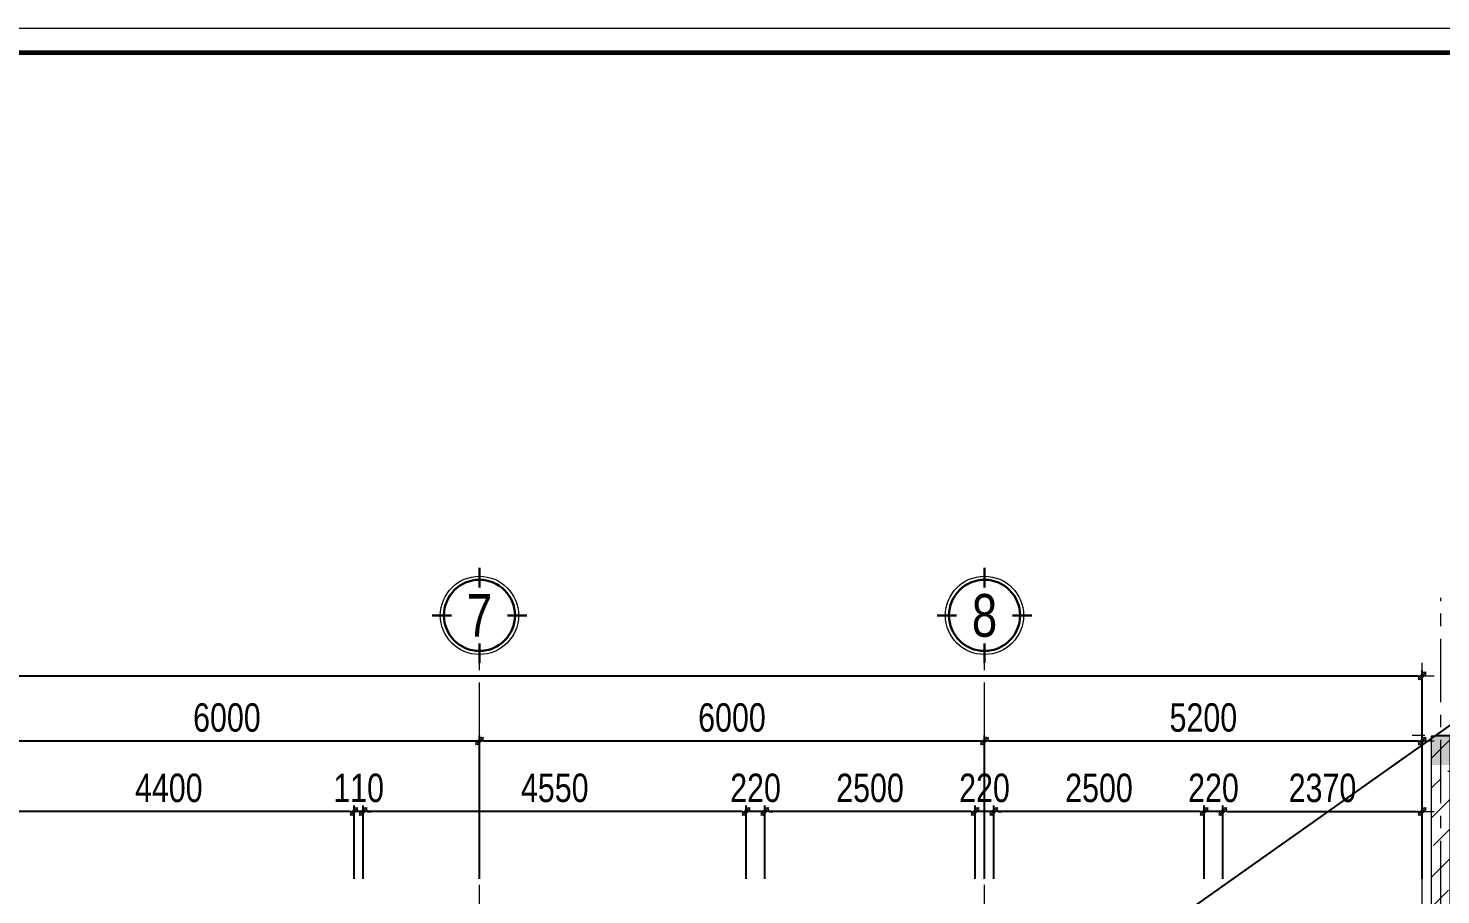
# Model space of a CAD drawing. Header units: millimetres. Extents: x 1109421 to 1726579, y -247837 to 144927.
# Drawn here: x 1668544 to 1685324, y -159114 to -148822 of the extents above; entities that cross this region are included whole.
import ezdxf
from ezdxf.enums import TextEntityAlignment as Align

# ---------------------------------------------------------------- set-up
doc = ezdxf.new("R2010")
doc.units = ezdxf.units.MM
doc.header["$LTSCALE"] = 600
doc.header["$MEASUREMENT"] = 0
doc.linetypes.add('CENTER', pattern=[2, 1.25, -0.25, 0.25, -0.25])
doc.layers.get('0').update_dxf_attribs({"lineweight": 0})
doc.layers.get('Defpoints').update_dxf_attribs({"lineweight": 0})
for name, color, linetype, lineweight in [('cat1', 30, 'Continuous', 50), ('dim', 144, 'Continuous', 13), ('hatch1', 136, 'Continuous', 9), ('Khungten_LCDI', 7, 'Continuous', 25), ('LC ISO', 153, 'Continuous', 13), ('LC Khac', 4, 'Continuous', 9), ('LC Text1', 3, 'Continuous', 20), ('thay1', 63, 'Continuous', 18), ('truc', 76, 'CENTER', 9)]:
    doc.layers.add(name, color=color, linetype=linetype, lineweight=lineweight)
doc.layers.add('KCS_Plotter', color=11, linetype='Continuous', plot=False)
doc.styles.add('EG 1', font='VHAVANB.TTF')
doc.styles.add('HOATBIF', font='hoatbif.shx', dxfattribs={"width": 0.8})
doc.styles.add('Khungten', font='VHAVAN.TTF', dxfattribs={"width": 0.9, "height": 5000})
doc.styles.add('Tahoma', font='tahoma.ttf')
doc.styles.add('Title', font='VHBLACK.TTF')
doc.dimstyles.new('1-135', dxfattribs={"dimscale": 135, "dimtxt": 2.5, "dimasz": 0.35, "dimexe": 0.5, "dimexo": 0, "dimgap": 0.8, "dimtad": 1, "dimdec": 0, "dimzin": 0, "dimdsep": 46, "dimtxsty": 'HOATBIF', "dimblk1": 'DOT', "dimblk2": 'DOT', "dimsah": 1, "dimcen": -1, "dimdle": 1, "dimclrd": 256, "dimclre": 256, "dimclrt": 4, "dimadec": 3, "dimazin": 2, "dimtfac": 0.333333, "dimtdec": 0, "dimtix": 1, "dimtmove": 2, "dimatfit": 3, "dimldrblk": 'DOT', "dimfxl": 1, "dimtvp": 0.833333, "dimtolj": 1, "dimtzin": 0, "dimarcsym": 0})

# ---------------------------------------------------------------- blocks, each defined once
blk = doc.blocks.new('A$Cb3b0a436')
at = {"layer": 'Defpoints', "color": 0, "lineweight": 0}
blk.add_lwpolyline([(6.98, 0), (6.98, 297), (426.98, 297), (426.98, 0)], close=True, dxfattribs=at)
at = {"layer": 'Khungten_LCDI', "color": 5, "lineweight": 60}
blk.add_lwpolyline([(18.98, 2), (18.98, 295), (424.98, 295), (424.98, 2)], close=True, dxfattribs=at)
at = {"color": 7, "style": 'Khungten', "width": 0.8}
for tag, p in [('REVISION', (413.97, 41.04)), ('NGAYHT', (414.44, 32.41))]:
    blk.add_attdef(tag, text='', height=2, dxfattribs=at).set_placement(p, align=Align.CENTER)
at = {"layer": 'LC Text1', "style": 'Title', "width": 1.485915}
for tag, p, p2 in [('TENBANVE1', (388.11, 59.64), (422.38, 59.64)), ('TENBANVE2', (388.11, 52.88), (422.38, 52.88))]:
    blk.add_attdef(tag, text='', height=2.5, dxfattribs=at).set_placement(p, p2, align=Align.FIT)
at = {"layer": 'LC Text1', "style": 'Title', "width": 0.7}
blk.add_attdef('SOBANVE', text='', height=2.5, dxfattribs=at).set_placement((414.6, 9.54), align=Align.CENTER)
blk = doc.blocks.new('t 2')
at = {"layer": 'LC Khac'}
for points in [[(-3380, -1984), (-3600, -1984), (-3600, -1634), (-3380, -1634)], [(110, -1984), (-110, -1984), (-110, -1634), (110, -1634)], [(-3600, -7448), (-3600, -7228), (-3250, -7228), (-3250, -7448)], [(-3380, -9544), (-3600, -9544), (-3600, -9324), (-3380, -9324)], [(110, -9544), (-110, -9544), (-110, -9324), (110, -9324)], [(-3380, -13058), (-3600, -13058), (-3600, -12838), (-3380, -12838)], [(-3380, -15934), (-3600, -15934), (-3600, -15714), (-3380, -15714)], [(110, -15934), (-110, -15934), (-110, -15714), (110, -15714)]]:
    blk.add_hatch(color=256, dxfattribs=at).paths.add_polyline_path(points)
at = {"layer": 'LC Khac', "ltscale": 5}
for p, q in [((-2630, -11344), (-2630, -14964)), ((-3380, -11829), (-1930, -11829)), ((-1880, -11829), (-1880, -14214)), ((-1880, -11829), (-1880, -11829)), ((-1610, -11829), (-1880, -11829)), ((-1610, -13369), (-1610, -11829)), ((-1560, -11829), (-110, -11829)), ((-110, -12094), (-110, -11829)), ((-3380, -12094), (-1930, -12094)), ((-1880, -12094), (-1880, -12094)), ((-1560, -12094), (-110, -12094)), ((-110, -15714), (-110, -12094)), ((-110, -12094), (110, -12094)), ((110, -15714), (110, -12094)), ((-3380, -12359), (-1930, -12359)), ((-1880, -12359), (-1880, -12359)), ((-1560, -12359), (-110, -12359)), ((-3380, -12624), (-1930, -12624)), ((-1560, -12624), (-110, -12624)), ((-3380, -12889), (-1930, -12889)), ((-1560, -12889), (-110, -12889)), ((-3380, -13154), (-1930, -13154)), ((-1610, -13369), (-110, -13104)), ((-1610, -13419), (-110, -13154)), ((-1560, -13154), (-398, -13154)), ((-3380, -13419), (-1930, -13419)), ((-1610, -14214), (-1610, -13419)), ((-1560, -13419), (-110, -13419)), ((-860, -14964), (-860, -13419)), ((-3380, -13684), (-1930, -13684)), ((-1560, -13684), (-110, -13684)), ((-3380, -13949), (-1930, -13949)), ((-1560, -13949), (-110, -13949)), ((-3380, -14214), (-1930, -14214)), ((-1880, -14214), (-1610, -14214)), ((-1560, -14214), (-110, -14214)), ((-1560, -14214), (-110, -14214)), ((-2630, -14964), (-860, -14964))]:
    blk.add_line(p, q, dxfattribs=at)
for points in [[(-3381, -7444), (-3601, -7444), (-3601, -1637), (-3381, -1637)], [(-3380, -1854), (-2360, -1854), (-2360, -1634), (-3380, -1634)], [(-2360, -1854), (-1160, -1854), (-1160, -1634), (-2360, -1634)], [(-1160, -1854), (-110, -1854), (-110, -1634), (-1160, -1634)], [(110, -1854), (1100, -1854), (1100, -1634), (110, -1634)], [(1100, -1854), (2019, -1854), (2019, -1634), (1100, -1634)], [(-3601, -7444), (-3380, -7444), (-3380, -9544), (-3601, -9544)], [(-3600, -12838), (-3380, -12838), (-3380, -9544), (-3600, -9544)], [(-3600, -13058), (-3600, -14214), (-3380, -14214), (-3380, -13058)], [(-3380, -15934), (-110, -15934), (-110, -15714), (-3380, -15714)], [(110, -15934), (1145, -15934), (1145, -15714), (110, -15714)]]:
    blk.add_lwpolyline(points, close=True, dxfattribs=at)
for points in [[(2019, -10438), (-3380, -10438), (-3380, -10658), (2019, -10658)], [(-860, -13287), (-860, -14964), (-2630, -14964), (-2630, -11344), (-860, -11344), (-860, -13236)], [(-1560, -13411), (-1560, -14264), (-1930, -14264), (-1930, -11779), (-1560, -11779), (-1560, -13360)], [(-3380, -13154), (-2630, -13419), (-1880, -13154)], [(-1610, -13552), (-860, -13287), (-110, -13552)]]:
    blk.add_lwpolyline(points, dxfattribs=at)
at = {"layer": 'thay1', "ltscale": 5}
blk.add_lwpolyline([(2019, 15), (2019, -7089), (2447, -7089), (1812, -7342), (2019, -7342), (2019, -16886)], dxfattribs=at)
at = {"layer": 'truc'}
for p, q in [((-3490, -16837), (-3490, 0)), ((0, -16837), (0, 0)), ((1825, -7337), (-3881, -7338)), ((2019, -9437), (-3881, -9438)), ((2023, -12938), (-3881, -12938)), ((2019, -15934), (-3600, -15934))]:
    blk.add_line(p, q, dxfattribs=at)
blk.add_lwpolyline([(2019, -1634), (-3881, -1634)], dxfattribs=at)
blk = doc.blocks.new('DOT')
at = {"layer": 'dim'}
for p, q in [((-3, 0), (3, 0)), ((-1, -1), (1, 1))]:
    blk.add_line(p, q, dxfattribs=at)
blk.add_lwpolyline([(0.5, 1), (-1, -0.5), (-0.5, -1), (1, 0.5)], close=True, dxfattribs=at)
blk = doc.blocks.new('*D1834')
at = {"layer": 'Defpoints', "color": 0, "transparency": 16777216}
for p in [(1673904, -157288), (1667904, -158926), (1673904, -158926)]:
    blk.add_point(p, dxfattribs=at)
at = {"layer": 'dim', "lineweight": -2, "transparency": 16777216}
for p, q in [((1667904, -158926), (1667904, -157221)), ((1673904, -158926), (1673904, -157221)), ((1667951, -157288), (1673857, -157288))]:
    blk.add_line(p, q, dxfattribs=at)
at = {"layer": 'dim', "lineweight": -2, "transparency": 16777216, "xscale": 47.25, "yscale": 47.25, "zscale": 47.25, "rotation": 180}
blk.add_blockref('DOT', (1667904, -157288), dxfattribs=at)
at = {"layer": 'dim', "lineweight": -2, "transparency": 16777216, "xscale": 47.25, "yscale": 47.25, "zscale": 47.25}
blk.add_blockref('DOT', (1673904, -157288), dxfattribs=at)
at = {"layer": 'dim', "color": 4, "transparency": 16777216, "insert": (1670904, -157011), "char_height": 337.5, "attachment_point": 5, "style": 'HOATBIF'}
blk.add_mtext('\\A1;6000', dxfattribs=at)
blk = doc.blocks.new('_Dot')
at = {"color": 0, "linetype": 'ByBlock', "lineweight": -2}
blk.add_line((-0.5, 0), (-1, 0), dxfattribs=at)
at = {"color": 0, "linetype": 'ByBlock', "const_width": 0.5}
blk.add_lwpolyline([(-0.25, 0, 1), (0.25, 0, 1)], format="xyb", close=True, dxfattribs=at)
blk = doc.blocks.new('*D1835')
at = {"layer": 'Defpoints', "color": 0, "transparency": 16777216}
for p in [(1679904, -157288), (1673904, -158926), (1679904, -158926)]:
    blk.add_point(p, dxfattribs=at)
at = {"layer": 'dim', "lineweight": -2, "transparency": 16777216}
for p, q in [((1673904, -158926), (1673904, -157221)), ((1679904, -158926), (1679904, -157221)), ((1673951, -157288), (1679857, -157288))]:
    blk.add_line(p, q, dxfattribs=at)
at = {"layer": 'dim', "lineweight": -2, "transparency": 16777216, "xscale": 47.25, "yscale": 47.25, "zscale": 47.25, "rotation": 180}
blk.add_blockref('DOT', (1673904, -157288), dxfattribs=at)
at = {"layer": 'dim', "lineweight": -2, "transparency": 16777216, "xscale": 47.25, "yscale": 47.25, "zscale": 47.25}
blk.add_blockref('DOT', (1679904, -157288), dxfattribs=at)
at = {"layer": 'dim', "color": 4, "transparency": 16777216, "insert": (1676904, -157011), "char_height": 337.5, "attachment_point": 5, "style": 'HOATBIF'}
blk.add_mtext('\\A1;6000', dxfattribs=at)
blk = doc.blocks.new('KyHieu TrucDinhVi')
at = {"color": 7, "lineweight": 30}
for p, q in [((0, 2.36), (0, 4)), ((-2.36, 0), (-4, 0)), ((2.36, 0), (4, 0)), ((0, -2.36), (0, -4))]:
    blk.add_line(p, q, dxfattribs=at)
blk.add_circle((0, 0), 3.3)
blk.add_circle((0, 0), 3, dxfattribs=at)
at = {"ltscale": 20, "style": 'Tahoma'}
blk.add_attdef('AA', text='', height=3, dxfattribs=at).set_placement((0, 0), align=Align.MIDDLE_CENTER)
blk = doc.blocks.new('*D1837')
at = {"layer": 'Defpoints', "color": 0, "transparency": 16777216}
for p in [(1682514, -158124), (1682514, -158926), (1682734, -158926)]:
    blk.add_point(p, dxfattribs=at)
at = {"layer": 'dim', "lineweight": -2, "transparency": 16777216}
for p, q in [((1682514, -158926), (1682514, -158056)), ((1682734, -158926), (1682734, -158056)), ((1682467, -158124), (1682420, -158124)), ((1682734, -158124), (1682514, -158124)), ((1682781, -158124), (1682829, -158124))]:
    blk.add_line(p, q, dxfattribs=at)
at = {"layer": 'dim', "lineweight": -2, "transparency": 16777216, "xscale": 47.25, "yscale": 47.25, "zscale": 47.25}
blk.add_blockref('DOT', (1682514, -158124), dxfattribs=at)
at = {"layer": 'dim', "lineweight": -2, "transparency": 16777216, "xscale": 47.25, "yscale": 47.25, "zscale": 47.25, "rotation": 180}
blk.add_blockref('DOT', (1682734, -158124), dxfattribs=at)
at = {"layer": 'dim', "color": 4, "transparency": 16777216, "insert": (1682624, -157847), "char_height": 337.5, "attachment_point": 5, "style": 'HOATBIF'}
blk.add_mtext('\\A1;220', dxfattribs=at)
blk = doc.blocks.new('*D1838')
at = {"layer": 'Defpoints', "color": 0, "transparency": 16777216}
for p in [(1680014, -158124), (1680014, -158926), (1682514, -158926)]:
    blk.add_point(p, dxfattribs=at)
at = {"layer": 'dim', "lineweight": -2, "transparency": 16777216}
for p, q in [((1680014, -158926), (1680014, -158056)), ((1682514, -158926), (1682514, -158056)), ((1682467, -158124), (1680061, -158124))]:
    blk.add_line(p, q, dxfattribs=at)
at = {"layer": 'dim', "lineweight": -2, "transparency": 16777216, "xscale": 47.25, "yscale": 47.25, "zscale": 47.25, "rotation": 180}
blk.add_blockref('DOT', (1680014, -158124), dxfattribs=at)
at = {"layer": 'dim', "lineweight": -2, "transparency": 16777216, "xscale": 47.25, "yscale": 47.25, "zscale": 47.25}
blk.add_blockref('DOT', (1682514, -158124), dxfattribs=at)
at = {"layer": 'dim', "color": 4, "transparency": 16777216, "insert": (1681264, -157847), "char_height": 337.5, "attachment_point": 5, "style": 'HOATBIF'}
blk.add_mtext('\\A1;2500', dxfattribs=at)
blk = doc.blocks.new('*D1839')
at = {"layer": 'Defpoints', "color": 0, "transparency": 16777216}
for p in [(1679794, -158124), (1679794, -158926), (1680014, -158926)]:
    blk.add_point(p, dxfattribs=at)
at = {"layer": 'dim', "lineweight": -2, "transparency": 16777216}
for p, q in [((1679794, -158926), (1679794, -158056)), ((1680014, -158926), (1680014, -158056)), ((1679747, -158124), (1679700, -158124)), ((1680014, -158124), (1679794, -158124)), ((1680061, -158124), (1680109, -158124))]:
    blk.add_line(p, q, dxfattribs=at)
at = {"layer": 'dim', "lineweight": -2, "transparency": 16777216, "xscale": 47.25, "yscale": 47.25, "zscale": 47.25}
blk.add_blockref('DOT', (1679794, -158124), dxfattribs=at)
at = {"layer": 'dim', "lineweight": -2, "transparency": 16777216, "xscale": 47.25, "yscale": 47.25, "zscale": 47.25, "rotation": 180}
blk.add_blockref('DOT', (1680014, -158124), dxfattribs=at)
at = {"layer": 'dim', "color": 4, "transparency": 16777216, "insert": (1679904, -157847), "char_height": 337.5, "attachment_point": 5, "style": 'HOATBIF'}
blk.add_mtext('\\A1;220', dxfattribs=at)
blk = doc.blocks.new('*D1840')
at = {"layer": 'Defpoints', "color": 0, "transparency": 16777216}
for p in [(1677294, -158124), (1677294, -158926), (1679794, -158926)]:
    blk.add_point(p, dxfattribs=at)
at = {"layer": 'dim', "lineweight": -2, "transparency": 16777216}
for p, q in [((1677294, -158926), (1677294, -158056)), ((1679794, -158926), (1679794, -158056)), ((1679747, -158124), (1677341, -158124))]:
    blk.add_line(p, q, dxfattribs=at)
at = {"layer": 'dim', "lineweight": -2, "transparency": 16777216, "xscale": 47.25, "yscale": 47.25, "zscale": 47.25, "rotation": 180}
blk.add_blockref('DOT', (1677294, -158124), dxfattribs=at)
at = {"layer": 'dim', "lineweight": -2, "transparency": 16777216, "xscale": 47.25, "yscale": 47.25, "zscale": 47.25}
blk.add_blockref('DOT', (1679794, -158124), dxfattribs=at)
at = {"layer": 'dim', "color": 4, "transparency": 16777216, "insert": (1678544, -157847), "char_height": 337.5, "attachment_point": 5, "style": 'HOATBIF'}
blk.add_mtext('\\A1;2500', dxfattribs=at)
blk = doc.blocks.new('*D1841')
at = {"layer": 'Defpoints', "color": 0, "transparency": 16777216}
for p in [(1677074, -158124), (1677074, -158926), (1677294, -158926)]:
    blk.add_point(p, dxfattribs=at)
at = {"layer": 'dim', "lineweight": -2, "transparency": 16777216}
for p, q in [((1677074, -158926), (1677074, -158056)), ((1677294, -158926), (1677294, -158056)), ((1677027, -158124), (1676980, -158124)), ((1677294, -158124), (1677074, -158124)), ((1677341, -158124), (1677389, -158124))]:
    blk.add_line(p, q, dxfattribs=at)
at = {"layer": 'dim', "lineweight": -2, "transparency": 16777216, "xscale": 47.25, "yscale": 47.25, "zscale": 47.25}
blk.add_blockref('DOT', (1677074, -158124), dxfattribs=at)
at = {"layer": 'dim', "lineweight": -2, "transparency": 16777216, "xscale": 47.25, "yscale": 47.25, "zscale": 47.25, "rotation": 180}
blk.add_blockref('DOT', (1677294, -158124), dxfattribs=at)
at = {"layer": 'dim', "color": 4, "transparency": 16777216, "insert": (1677184, -157847), "char_height": 337.5, "attachment_point": 5, "style": 'HOATBIF'}
blk.add_mtext('\\A1;220', dxfattribs=at)
blk = doc.blocks.new('*D1842')
at = {"layer": 'Defpoints', "color": 0, "transparency": 16777216}
for p in [(1672524, -158124), (1672524, -158926), (1677074, -158926)]:
    blk.add_point(p, dxfattribs=at)
at = {"layer": 'dim', "lineweight": -2, "transparency": 16777216}
for p, q in [((1672524, -158926), (1672524, -158056)), ((1677074, -158926), (1677074, -158056)), ((1677027, -158124), (1672571, -158124))]:
    blk.add_line(p, q, dxfattribs=at)
at = {"layer": 'dim', "lineweight": -2, "transparency": 16777216, "xscale": 47.25, "yscale": 47.25, "zscale": 47.25, "rotation": 180}
blk.add_blockref('DOT', (1672524, -158124), dxfattribs=at)
at = {"layer": 'dim', "lineweight": -2, "transparency": 16777216, "xscale": 47.25, "yscale": 47.25, "zscale": 47.25}
blk.add_blockref('DOT', (1677074, -158124), dxfattribs=at)
at = {"layer": 'dim', "color": 4, "transparency": 16777216, "insert": (1674799, -157847), "char_height": 337.5, "attachment_point": 5, "style": 'HOATBIF'}
blk.add_mtext('\\A1;4550', dxfattribs=at)
blk = doc.blocks.new('*D1843')
at = {"layer": 'Defpoints', "color": 0, "transparency": 16777216}
for p in [(1672414, -158124), (1672414, -158926), (1672524, -158926)]:
    blk.add_point(p, dxfattribs=at)
at = {"layer": 'dim', "lineweight": -2, "transparency": 16777216}
for p, q in [((1672414, -158926), (1672414, -158056)), ((1672524, -158926), (1672524, -158056)), ((1672367, -158124), (1672320, -158124)), ((1672524, -158124), (1672414, -158124)), ((1672571, -158124), (1672619, -158124))]:
    blk.add_line(p, q, dxfattribs=at)
at = {"layer": 'dim', "lineweight": -2, "transparency": 16777216, "xscale": 47.25, "yscale": 47.25, "zscale": 47.25}
blk.add_blockref('DOT', (1672414, -158124), dxfattribs=at)
at = {"layer": 'dim', "lineweight": -2, "transparency": 16777216, "xscale": 47.25, "yscale": 47.25, "zscale": 47.25, "rotation": 180}
blk.add_blockref('DOT', (1672524, -158124), dxfattribs=at)
at = {"layer": 'dim', "color": 4, "transparency": 16777216, "insert": (1672469, -157847), "char_height": 337.5, "attachment_point": 5, "style": 'HOATBIF'}
blk.add_mtext('\\A1;110', dxfattribs=at)
blk = doc.blocks.new('*D1844')
at = {"layer": 'Defpoints', "color": 0, "transparency": 16777216}
for p in [(1668014, -158124), (1668014, -158926), (1672414, -158926)]:
    blk.add_point(p, dxfattribs=at)
at = {"layer": 'dim', "lineweight": -2, "transparency": 16777216}
for p, q in [((1668014, -158926), (1668014, -158056)), ((1672414, -158926), (1672414, -158056)), ((1672367, -158124), (1668061, -158124))]:
    blk.add_line(p, q, dxfattribs=at)
at = {"layer": 'dim', "lineweight": -2, "transparency": 16777216, "xscale": 47.25, "yscale": 47.25, "zscale": 47.25, "rotation": 180}
blk.add_blockref('DOT', (1668014, -158124), dxfattribs=at)
at = {"layer": 'dim', "lineweight": -2, "transparency": 16777216, "xscale": 47.25, "yscale": 47.25, "zscale": 47.25}
blk.add_blockref('DOT', (1672414, -158124), dxfattribs=at)
at = {"layer": 'dim', "color": 4, "transparency": 16777216, "insert": (1670214, -157847), "char_height": 337.5, "attachment_point": 5, "style": 'HOATBIF'}
blk.add_mtext('\\A1;4400', dxfattribs=at)
blk = doc.blocks.new('*D1881')
at = {"layer": 'Defpoints', "color": 0, "transparency": 16777216}
for p in [(1685104, -156513), (1643304, -158926), (1685104, -158926)]:
    blk.add_point(p, dxfattribs=at)
at = {"layer": 'dim', "lineweight": -2, "transparency": 16777216}
for p, q in [((1643304, -158926), (1643304, -156446)), ((1643351, -156513), (1685057, -156513)), ((1685104, -158926), (1685104, -156446))]:
    blk.add_line(p, q, dxfattribs=at)
at = {"layer": 'dim', "lineweight": -2, "transparency": 16777216, "xscale": 47.25, "yscale": 47.25, "zscale": 47.25, "rotation": 180}
blk.add_blockref('DOT', (1643304, -156513), dxfattribs=at)
at = {"layer": 'dim', "lineweight": -2, "transparency": 16777216, "xscale": 47.25, "yscale": 47.25, "zscale": 47.25}
blk.add_blockref('DOT', (1685104, -156513), dxfattribs=at)
at = {"layer": 'dim', "color": 4, "transparency": 16777216, "insert": (1665254, -156237), "char_height": 337.5, "attachment_point": 5, "style": 'HOATBIF'}
blk.add_mtext('\\A1;41800', dxfattribs=at)
blk = doc.blocks.new('*D1882')
at = {"layer": 'Defpoints', "color": 0, "transparency": 16777216}
for p in [(1685104, -157288), (1679904, -158926), (1685104, -158926)]:
    blk.add_point(p, dxfattribs=at)
at = {"layer": 'dim', "lineweight": -2, "transparency": 16777216}
for p, q in [((1679904, -158926), (1679904, -157221)), ((1685104, -158926), (1685104, -157221)), ((1679951, -157288), (1685057, -157288))]:
    blk.add_line(p, q, dxfattribs=at)
at = {"layer": 'dim', "lineweight": -2, "transparency": 16777216, "xscale": 47.25, "yscale": 47.25, "zscale": 47.25, "rotation": 180}
blk.add_blockref('DOT', (1679904, -157288), dxfattribs=at)
at = {"layer": 'dim', "lineweight": -2, "transparency": 16777216, "xscale": 47.25, "yscale": 47.25, "zscale": 47.25}
blk.add_blockref('DOT', (1685104, -157288), dxfattribs=at)
at = {"layer": 'dim', "color": 4, "transparency": 16777216, "insert": (1682504, -157011), "char_height": 337.5, "attachment_point": 5, "style": 'HOATBIF'}
blk.add_mtext('\\A1;5200', dxfattribs=at)
blk = doc.blocks.new('*D1883')
at = {"layer": 'Defpoints', "color": 0, "transparency": 16777216}
for p in [(1685104, -158124), (1682734, -158926), (1685104, -158926)]:
    blk.add_point(p, dxfattribs=at)
at = {"layer": 'dim', "lineweight": -2, "transparency": 16777216}
for p, q in [((1682734, -158926), (1682734, -158056)), ((1685104, -158926), (1685104, -158056)), ((1682781, -158124), (1685057, -158124))]:
    blk.add_line(p, q, dxfattribs=at)
at = {"layer": 'dim', "lineweight": -2, "transparency": 16777216, "xscale": 47.25, "yscale": 47.25, "zscale": 47.25, "rotation": 180}
blk.add_blockref('DOT', (1682734, -158124), dxfattribs=at)
at = {"layer": 'dim', "lineweight": -2, "transparency": 16777216, "xscale": 47.25, "yscale": 47.25, "zscale": 47.25}
blk.add_blockref('DOT', (1685104, -158124), dxfattribs=at)
at = {"layer": 'dim', "color": 4, "transparency": 16777216, "insert": (1683919, -157847), "char_height": 337.5, "attachment_point": 5, "style": 'HOATBIF'}
blk.add_mtext('\\A1;2370', dxfattribs=at)

msp = doc.modelspace()

# ---------------------------------------------------------------- hatches: boundary and pattern name
at = {"layer": 'hatch1'}
h = msp.add_hatch(dxfattribs=at)
h.set_pattern_fill('ANSI35', color=256, scale=2000)
h.set_pattern_definition([(45, (-404792.06, -214567.04), (-353.55339, 353.55339), []), (45, (-404438.5, -214567.04), (-353.55339, 353.55339), [625, -125, 0, -125])])
h.paths.add_polyline_path([(1687776, -157225.7), (1685214.2, -157225.7), (1685214.2, -171522.7), (1687776, -171522.7)])
h.paths.add_polyline_path([(1685647.4, -164631.6), (1687335, -164631.6), (1687335, -163908.4), (1685647.4, -163908.4)], flags=24)
h.paths.add_polyline_path([(1685249.3, -164112), (1687756.6, -164112), (1687756.6, -163380.6), (1685249.3, -163380.6)], flags=24)

# ---------------------------------------------------------------- linework, layer by layer
at = {"layer": 'KCS_Plotter'}
msp.add_line((1697138.2, -148821.8), (1636931.1, -191396.9), dxfattribs=at)
at = {"layer": 'truc'}
for p, q in [((1673904.2, -176545), (1673904.2, -156359.2)), ((1679904.2, -176545), (1679904.2, -156359.2)), ((1685104.2, -176301.5), (1685104.2, -156359.2))]:
    msp.add_line(p, q, dxfattribs=at)

# ---------------------------------------------------------------- block references
at = {"xscale": 143.35021493995, "yscale": 143.35021493995, "zscale": 143.35021493995}
msp.add_blockref('A$Cb3b0a436', (1635929.9, -191396.9), dxfattribs=at)
at = {"layer": 'cat1'}
msp.add_blockref('t 2', (1688814.6, -155588.3), dxfattribs=at)
at = {"layer": 'LC ISO'}
ref = msp.add_blockref('KyHieu TrucDinhVi', (1673904.2, -155795.9), dxfattribs=dict(at, xscale=140.8352653944289, yscale=140.8352653944289, zscale=140.8352653944289))
ref.add_attrib('AA', '7', dxfattribs={"layer": '0', "ltscale": 20, "height": 507, "style": 'EG 1', "width": 0.8}).set_placement((1673904.2, -155795.9), align=Align.MIDDLE_CENTER)
ref = msp.add_blockref('KyHieu TrucDinhVi', (1679904.2, -155795.9), dxfattribs=dict(at, xscale=140.8352653944289, yscale=140.8352653944289, zscale=140.8352653944289))
ref.add_attrib('AA', '8', dxfattribs={"layer": '0', "ltscale": 20, "height": 507, "style": 'EG 1', "width": 0.8}).set_placement((1679904.2, -155795.9), align=Align.MIDDLE_CENTER)

# ---------------------------------------------------------------- dimensions: what is measured, and where the dimension line sits
at = {"layer": 'dim'}
dim = msp.add_linear_dim(base=(1685104.2, -156513.5), p1=(1643304.2, -158925.9), p2=(1685104.2, -158925.9), dimstyle='1-135', dxfattribs=at)
dim.commit()
dim.dimension.update_dxf_attribs({"geometry": '*D1881', "text_midpoint": (1665253.8, -156236.7), "dimtype": 160})
for base, p1, p2, picture, middle in [((1673904.2, -157288.2), (1667904.2, -158925.9), (1673904.2, -158925.9), '*D1834', (1670904.2, -157011.4)), ((1679904.2, -157288.2), (1673904.2, -158925.9), (1679904.2, -158925.9), '*D1835', (1676904.2, -157011.4)), ((1685104.2, -157288.2), (1679904.2, -158925.9), (1685104.2, -158925.9), '*D1882', (1682504.2, -157011.4)), ((1668014.2, -158123.6), (1672414.2, -158925.9), (1668014.2, -158925.9), '*D1844', (1670214.2, -157846.8)), ((1672414.2, -158123.6), (1672524.2, -158925.9), (1672414.2, -158925.9), '*D1843', (1672469.2, -157846.8)), ((1672524.2, -158123.6), (1677074.2, -158925.9), (1672524.2, -158925.9), '*D1842', (1674799.2, -157846.8)), ((1677074.2, -158123.6), (1677294.2, -158925.9), (1677074.2, -158925.9), '*D1841', (1677184.2, -157846.8)), ((1677294.2, -158123.6), (1679794.2, -158925.9), (1677294.2, -158925.9), '*D1840', (1678544.2, -157846.8)), ((1679794.2, -158123.6), (1680014.2, -158925.9), (1679794.2, -158925.9), '*D1839', (1679904.2, -157846.8)), ((1680014.2, -158123.6), (1682514.2, -158925.9), (1680014.2, -158925.9), '*D1838', (1681264.2, -157846.8)), ((1682514.2, -158123.6), (1682734.2, -158925.9), (1682514.2, -158925.9), '*D1837', (1682624.2, -157846.8)), ((1685104.2, -158123.6), (1682734.2, -158925.9), (1685104.2, -158925.9), '*D1883', (1683919.2, -157846.8))]:
    dim = msp.add_linear_dim(base=base, p1=p1, p2=p2, dimstyle='1-135', dxfattribs=at)
    dim.commit()
    dim.dimension.update_dxf_attribs({"geometry": picture, "text_midpoint": middle})

doc.saveas('drawing.dxf')
